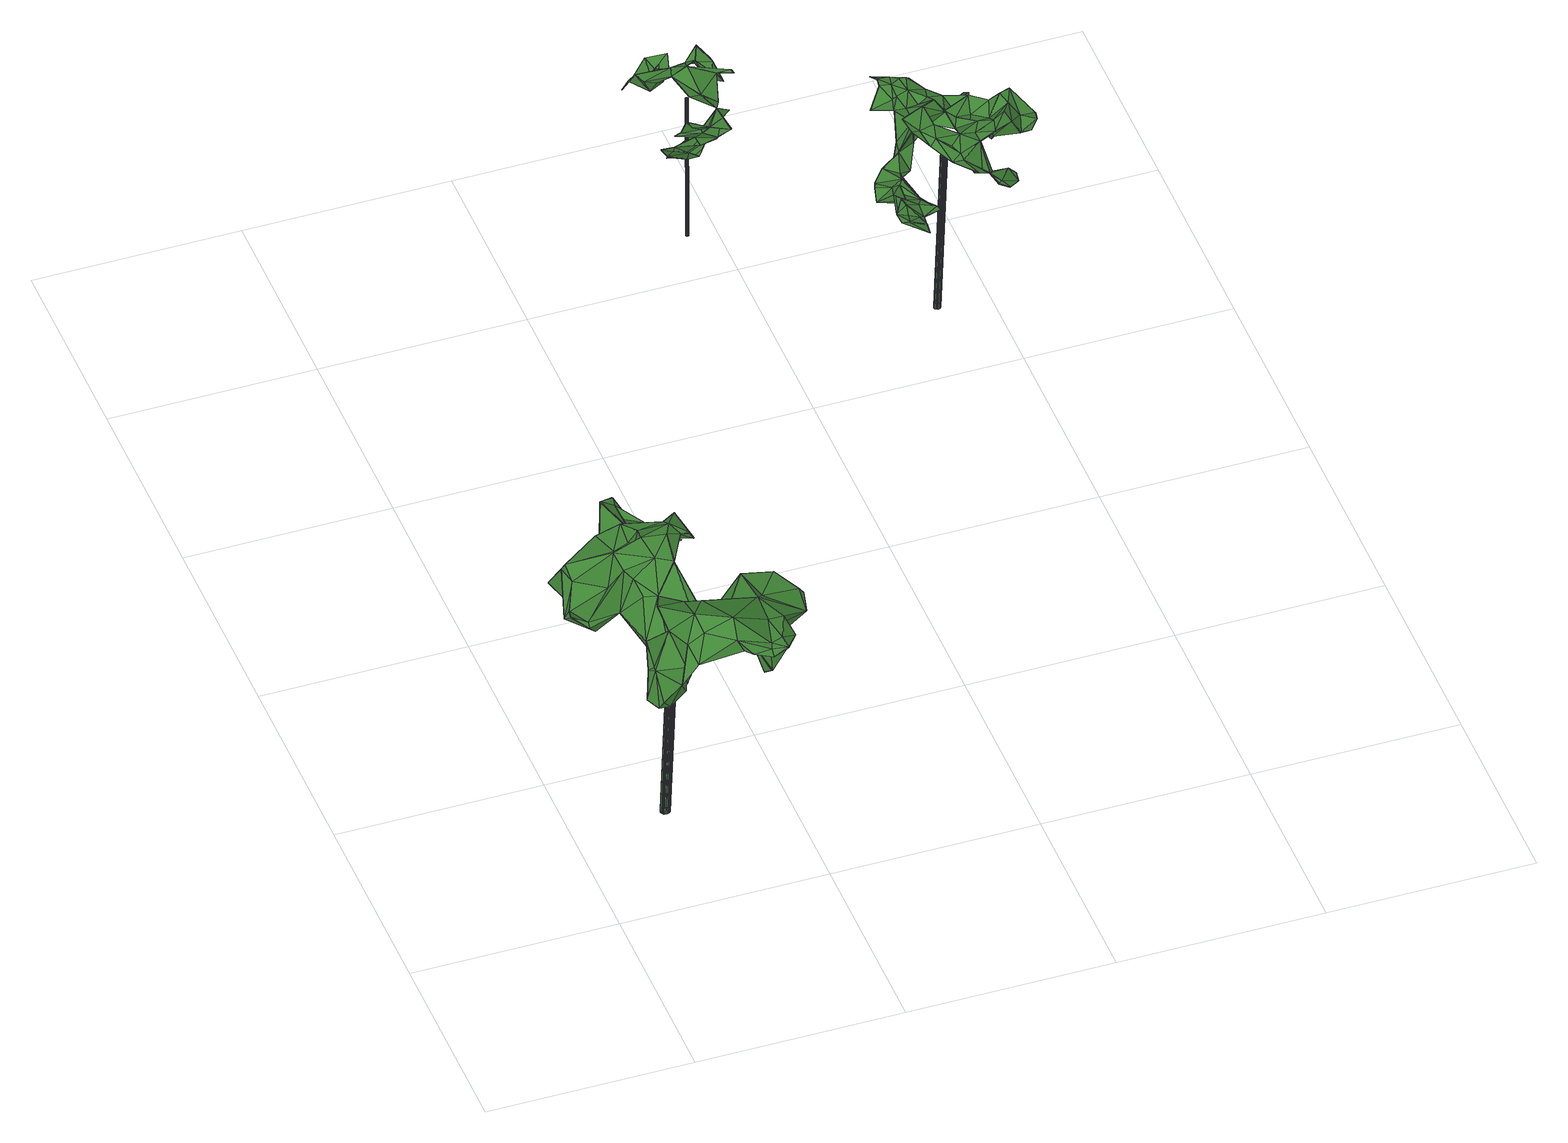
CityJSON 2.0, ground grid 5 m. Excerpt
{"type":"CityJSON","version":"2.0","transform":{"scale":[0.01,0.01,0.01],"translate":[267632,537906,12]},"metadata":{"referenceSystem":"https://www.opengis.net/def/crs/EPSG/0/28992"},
"CityObjects":{
"tree1":{"type":"SolitaryVegetationObject","attributes":{"gtid":491,"crown_width_m":5.68,"crown_median_z":19,"crown_r50_m":0.254,"crown_porosity":0.921,"trunk_H_m":6.03,"trunk_DBH_m":0.237,"trunk_radius_m":0.119,"trunk_base_height_m":12.97,"original_gtid":"557"},"geometry":[{"type":"Solid","lod":"3","boundaries":[[[[0,1,2]],[[3,4,5]],[[6,7,8]],[[9,10,11]],[[12,13,14]],[[15,16,17]],[[18,19,20]],[[21,22,23]],[[24,25,26]],[[27,16,15]],[[28,21,29]],[[22,21,28]],[[30,31,32]],[[33,34,35]],[[36,2,1]],[[16,37,38]],[[39,40,41]],[[11,42,43]],[[31,30,44]],[[45,46,47]],[[48,49,50]],[[51,3,18]],[[26,46,45]],[[52,35,53]],[[31,44,54]],[[36,55,2]],[[56,52,57]],[[17,58,59]],[[60,61,62]],[[14,13,51]],[[14,51,20]],[[63,64,65]],[[66,67,68]],[[69,48,70]],[[71,72,73]],[[72,40,39]],[[74,23,75]],[[22,76,23]],[[73,72,23]],[[77,78,79]],[[80,81,74]],[[82,83,25]],[[3,5,0]],[[84,0,5]],[[54,85,31]],[[32,31,85]],[[32,85,86]],[[9,11,43]],[[60,62,87]],[[60,87,55]],[[88,89,90]],[[17,59,15]],[[91,69,92]],[[12,4,13]],[[7,93,8]],[[94,41,72]],[[48,95,70]],[[50,81,48]],[[53,35,34]],[[57,96,97]],[[98,99,100]],[[97,96,101]],[[100,102,103]],[[15,59,104]],[[15,104,105]],[[106,81,50]],[[107,108,109]],[[52,33,35]],[[52,62,33]],[[86,85,110]],[[85,54,110]],[[111,72,71]],[[112,98,7]],[[15,113,27]],[[106,114,81]],[[115,116,117]],[[1,29,36]],[[118,119,120]],[[121,34,62]],[[33,62,34]],[[53,34,96]],[[10,83,11]],[[122,83,10]],[[70,107,123]],[[112,7,6]],[[115,117,80]],[[20,19,124]],[[67,30,28]],[[125,79,89]],[[126,62,61]],[[28,1,68]],[[125,89,127]],[[106,128,129]],[[123,107,109]],[[25,37,82]],[[130,131,120]],[[94,72,111]],[[94,111,41]],[[29,1,28]],[[132,49,69]],[[133,134,131]],[[108,95,135]],[[107,95,108]],[[80,75,136]],[[43,82,37]],[[73,23,137]],[[109,102,123]],[[103,102,109]],[[138,97,118]],[[116,139,98]],[[140,98,139]],[[140,139,116]],[[133,131,72]],[[55,87,52]],[[62,52,87]],[[96,57,53]],[[12,66,84]],[[141,142,106]],[[131,136,75]],[[58,38,143]],[[144,143,38]],[[28,68,67]],[[110,54,145]],[[110,145,137]],[[23,72,131]],[[9,43,146]],[[17,16,38]],[[14,66,12]],[[37,16,27]],[[69,49,48]],[[147,148,24]],[[48,81,95]],[[115,149,150]],[[130,149,115]],[[21,74,29]],[[121,62,126]],[[93,144,37]],[[151,99,98]],[[128,126,61]],[[76,137,23]],[[67,66,14]],[[60,152,142]],[[153,154,18]],[[153,18,3]],[[57,52,53]],[[24,155,8]],[[154,56,41]],[[74,114,156]],[[22,110,76]],[[22,86,110]],[[52,157,55]],[[6,155,26]],[[6,26,45]],[[93,37,25]],[[110,137,76]],[[132,158,49]],[[104,159,105]],[[133,72,39]],[[44,64,145]],[[150,160,143]],[[17,38,58]],[[49,158,161]],[[2,55,157]],[[107,70,95]],[[113,78,132]],[[128,106,162]],[[111,71,41]],[[130,115,131]],[[135,95,81]],[[3,0,153]],[[6,45,47]],[[24,8,147]],[[163,136,131]],[[130,164,149]],[[78,90,79]],[[89,79,90]],[[0,157,153]],[[2,157,0]],[[154,153,157]],[[64,14,165]],[[80,136,163]],[[26,155,24]],[[44,145,54]],[[103,116,100]],[[29,156,36]],[[84,66,68]],[[119,166,128]],[[69,91,132]],[[6,8,155]],[[109,108,103]],[[46,112,167]],[[46,167,47]],[[73,137,145]],[[145,71,73]],[[63,154,71]],[[65,165,20]],[[9,146,168]],[[41,56,39]],[[57,39,56]],[[84,68,1]],[[160,159,143]],[[98,146,151]],[[113,15,78]],[[26,25,122]],[[131,75,23]],[[74,75,80]],[[112,46,122]],[[46,26,122]],[[103,135,116]],[[98,169,168]],[[112,168,169]],[[112,169,98]],[[158,77,125]],[[43,42,82]],[[41,71,154]],[[104,59,159]],[[59,58,159]],[[149,164,160]],[[58,143,159]],[[97,39,57]],[[20,165,14]],[[97,138,133]],[[127,164,130]],[[120,119,130]],[[128,130,119]],[[88,127,89]],[[18,154,63]],[[105,159,160]],[[39,97,133]],[[151,146,27]],[[143,170,150]],[[115,163,131]],[[80,163,115]],[[161,106,49]],[[50,49,106]],[[21,23,74]],[[141,106,129]],[[117,116,135]],[[100,116,98]],[[7,98,93]],[[151,171,172]],[[37,27,146]],[[37,146,43]],[[152,60,36]],[[125,127,130]],[[148,93,25]],[[25,24,148]],[[13,4,51]],[[158,125,130]],[[158,130,161]],[[118,120,134]],[[8,148,147]],[[93,148,8]],[[144,38,37]],[[154,157,56]],[[56,157,52]],[[170,144,93]],[[170,143,144]],[[67,14,64]],[[67,64,30]],[[84,1,0]],[[64,44,30]],[[130,162,161]],[[117,81,80]],[[135,103,108]],[[77,79,125]],[[18,63,19]],[[55,36,60]],[[132,78,77]],[[132,77,158]],[[63,145,64]],[[102,99,123]],[[25,83,122]],[[100,99,102]],[[101,173,166]],[[96,173,101]],[[101,166,97]],[[128,162,130]],[[123,99,70]],[[106,152,156]],[[65,64,165]],[[74,156,29]],[[51,4,3]],[[51,18,20]],[[161,162,106]],[[92,151,172]],[[92,172,91]],[[113,132,171]],[[113,171,27]],[[22,28,174]],[[65,124,175]],[[126,128,166]],[[28,30,174]],[[32,174,30]],[[86,174,32]],[[22,174,86]],[[63,71,145]],[[60,129,128]],[[36,156,152]],[[170,93,140]],[[93,98,140]],[[150,170,176]],[[141,129,60]],[[6,47,167]],[[6,167,112]],[[27,171,151]],[[128,61,60]],[[106,142,152]],[[141,60,142]],[[91,172,171]],[[72,41,40]],[[10,9,168]],[[20,124,65]],[[19,175,124]],[[19,63,175]],[[65,175,63]],[[166,119,118]],[[12,5,4]],[[12,84,5]],[[122,10,168]],[[122,168,112]],[[166,118,97]],[[149,160,150]],[[131,134,120]],[[34,173,96]],[[121,173,34]],[[126,173,121]],[[126,166,173]],[[98,168,146]],[[117,135,81]],[[118,134,138]],[[133,138,134]],[[164,177,105]],[[127,177,164]],[[105,160,164]],[[105,90,78]],[[105,78,15]],[[127,88,177]],[[90,177,88]],[[90,105,177]],[[74,81,114]],[[150,176,115]],[[170,140,176]],[[156,114,106]],[[115,176,116]],[[140,116,176]],[[132,91,171]],[[70,99,92]],[[70,92,69]],[[151,92,99]],[[82,42,83]],[[11,83,42]],[[178,179,180]],[[178,180,181]],[[181,180,182]],[[181,182,183]],[[180,179,184]],[[180,184,182]],[[182,184,185]],[[182,185,183]],[[184,179,186]],[[184,186,185]],[[185,186,187]],[[185,187,183]],[[186,179,188]],[[186,188,187]],[[187,188,189]],[[187,189,183]],[[188,179,190]],[[188,190,189]],[[189,190,191]],[[189,191,183]],[[190,179,192]],[[190,192,191]],[[191,192,193]],[[191,193,183]],[[192,179,194]],[[192,194,193]],[[193,194,195]],[[193,195,183]],[[194,179,196]],[[194,196,195]],[[195,196,197]],[[195,197,183]],[[196,179,198]],[[196,198,197]],[[197,198,199]],[[197,199,183]],[[198,179,200]],[[198,200,199]],[[199,200,201]],[[199,201,183]],[[200,179,202]],[[200,202,201]],[[201,202,203]],[[201,203,183]],[[202,179,204]],[[202,204,203]],[[203,204,205]],[[203,205,183]],[[204,179,206]],[[204,206,205]],[[205,206,207]],[[205,207,183]],[[206,179,208]],[[206,208,207]],[[207,208,209]],[[207,209,183]],[[208,179,210]],[[208,210,209]],[[209,210,211]],[[209,211,183]],[[210,179,212]],[[210,212,211]],[[211,212,213]],[[211,213,183]],[[212,179,214]],[[212,214,213]],[[213,214,215]],[[213,215,183]],[[214,179,216]],[[214,216,215]],[[215,216,217]],[[215,217,183]],[[216,179,218]],[[216,218,217]],[[217,218,219]],[[217,219,183]],[[218,179,220]],[[218,220,219]],[[219,220,221]],[[219,221,183]],[[220,179,222]],[[220,222,221]],[[221,222,223]],[[221,223,183]],[[222,179,224]],[[222,224,223]],[[223,224,225]],[[223,225,183]],[[224,179,226]],[[224,226,225]],[[225,226,227]],[[225,227,183]],[[226,179,178]],[[226,178,227]],[[227,178,181]],[[227,181,183]]]]}]},
"tree2":{"type":"SolitaryVegetationObject","attributes":{"gtid":531,"crown_width_m":2.32,"crown_median_z":17.34,"crown_r50_m":0.175,"crown_porosity":0.96,"trunk_H_m":4.17,"trunk_DBH_m":0.0685,"trunk_radius_m":0.0342,"trunk_base_height_m":13.17,"original_gtid":"601"},"geometry":[{"type":"MultiSurface","lod":"3","boundaries":[[[228,229,230]],[[231,232,233]],[[234,235,228]],[[236,237,238]],[[239,240,241]],[[242,243,244]],[[245,246,247]],[[248,249,250]],[[239,251,240]],[[252,253,254]],[[255,231,233]],[[256,248,250]],[[257,258,259]],[[260,261,262]],[[263,248,264]],[[264,248,256]],[[234,228,265]],[[266,267,268]],[[264,269,270]],[[269,271,270]],[[272,235,244]],[[273,274,275]],[[276,277,278]],[[279,280,277]],[[280,281,277]],[[272,242,282]],[[249,273,283]],[[244,284,285]],[[265,228,230]],[[284,244,286]],[[287,288,257]],[[246,233,289]],[[253,246,290]],[[244,243,286]],[[291,231,292]],[[263,264,270]],[[289,249,275]],[[241,293,239]],[[245,254,253]],[[294,272,295]],[[296,289,232]],[[296,232,293]],[[297,298,299]],[[299,300,301]],[[302,303,304]],[[278,277,305]],[[305,277,281]],[[254,245,252]],[[306,264,307]],[[308,309,310]],[[263,270,311]],[[282,242,265]],[[268,301,266]],[[312,287,313]],[[236,314,315]],[[253,245,247]],[[316,317,281]],[[283,318,249]],[[319,320,321]],[[243,242,294]],[[272,294,242]],[[322,249,248]],[[292,323,324]],[[291,293,231]],[[246,247,292]],[[278,246,325]],[[275,249,322]],[[273,249,233]],[[326,290,275]],[[327,283,328]],[[329,330,318]],[[329,318,327]],[[244,235,234]],[[244,234,242]],[[272,229,228]],[[248,263,322]],[[283,275,322]],[[314,331,261]],[[332,316,321]],[[333,309,300]],[[234,334,242]],[[258,323,259]],[[259,231,257]],[[255,257,231]],[[289,233,232]],[[332,335,336]],[[337,268,267]],[[275,290,289]],[[306,338,339]],[[289,290,246]],[[254,246,253]],[[318,249,340]],[[260,314,261]],[[303,302,341]],[[303,341,320]],[[291,292,342]],[[288,312,251]],[[309,343,310]],[[320,315,260]],[[285,272,244]],[[313,240,344]],[[266,301,300]],[[345,336,286]],[[318,330,346]],[[277,236,238]],[[301,268,337]],[[301,337,299]],[[331,334,234]],[[285,298,297]],[[281,319,321]],[[281,321,279]],[[318,340,255]],[[347,255,340]],[[320,260,262]],[[308,348,309]],[[289,296,249]],[[266,348,308]],[[266,309,348]],[[240,313,287]],[[240,287,257]],[[253,247,246]],[[314,260,315]],[[337,297,299]],[[349,350,311]],[[332,320,262]],[[332,262,335]],[[295,272,343]],[[330,351,346]],[[285,343,272]],[[331,265,262]],[[331,234,265]],[[310,343,308]],[[295,343,309]],[[309,333,295]],[[272,282,229]],[[349,329,327]],[[259,247,246]],[[273,233,274]],[[257,347,240]],[[292,247,323]],[[283,273,275]],[[304,238,302]],[[293,342,239]],[[308,343,267]],[[308,267,266]],[[297,267,343]],[[285,297,343]],[[297,337,267]],[[296,241,340]],[[352,284,286]],[[266,300,309]],[[259,323,247]],[[286,336,335]],[[312,288,287]],[[256,353,307]],[[256,307,264]],[[333,300,299]],[[272,228,235]],[[261,331,262]],[[333,298,294]],[[333,299,298]],[[284,243,298]],[[246,290,326]],[[246,326,325]],[[284,352,243]],[[286,243,352]],[[294,295,333]],[[326,276,325]],[[250,318,351]],[[346,351,318]],[[315,354,237]],[[278,305,355]],[[232,231,293]],[[356,355,305]],[[255,233,249]],[[241,296,293]],[[296,340,249]],[[344,240,312]],[[294,298,243]],[[239,357,251]],[[357,288,251]],[[238,237,302]],[[283,327,318]],[[256,351,353]],[[256,250,351]],[[330,353,351]],[[332,321,320]],[[279,321,280]],[[353,358,307]],[[250,249,318]],[[324,323,357]],[[331,317,336]],[[259,292,231]],[[246,292,259]],[[233,246,274]],[[303,279,359]],[[303,359,304]],[[278,274,246]],[[350,328,311]],[[349,327,350]],[[357,323,288]],[[258,288,323]],[[265,230,229]],[[282,265,229]],[[285,284,298]],[[304,359,238]],[[278,325,276]],[[245,253,246]],[[311,270,271]],[[311,306,339]],[[264,306,311]],[[305,281,356]],[[240,347,241]],[[257,288,258]],[[342,357,239]],[[292,357,342]],[[292,324,357]],[[334,331,336]],[[334,336,286]],[[264,311,271]],[[264,271,269]],[[274,360,361]],[[274,278,360]],[[328,350,327]],[[329,338,353]],[[329,353,330]],[[265,242,334]],[[262,265,334]],[[262,334,335]],[[274,361,275]],[[326,275,361]],[[326,361,276]],[[361,360,276]],[[362,277,355]],[[349,311,339]],[[286,352,345]],[[335,334,286]],[[328,322,263]],[[328,263,311]],[[322,328,283]],[[255,347,257]],[[278,355,277]],[[278,277,360]],[[347,340,241]],[[236,277,362]],[[253,252,245]],[[341,315,320]],[[317,362,281]],[[359,277,238]],[[360,277,276]],[[359,279,277]],[[358,353,338]],[[291,342,293]],[[249,318,255]],[[307,358,338]],[[307,338,306]],[[352,286,336]],[[352,336,345]],[[237,354,302]],[[356,281,355]],[[303,319,281]],[[314,236,363]],[[314,363,331]],[[349,338,329]],[[339,338,349]],[[280,321,316]],[[317,331,363]],[[317,363,362]],[[236,362,363]],[[319,303,320]],[[303,281,279]],[[280,316,281]],[[355,281,362]],[[344,312,313]],[[240,251,312]],[[336,316,332]],[[336,317,316]],[[336,345,316]],[[237,236,364]],[[341,354,315]],[[341,302,354]],[[236,315,364]],[[315,237,364]],[[365,366,367]],[[365,367,368]],[[368,367,369]],[[368,369,370]],[[367,366,371]],[[367,371,369]],[[369,371,372]],[[369,372,370]],[[371,366,373]],[[371,373,372]],[[372,373,374]],[[372,374,370]],[[374,373,375]],[[374,375,370]],[[373,366,376]],[[373,376,375]],[[375,376,377]],[[375,377,370]],[[376,366,378]],[[376,378,377]],[[378,366,379]],[[378,379,377]],[[377,379,380]],[[377,380,370]],[[379,366,381]],[[379,381,380]],[[380,381,382]],[[380,382,370]],[[381,366,383]],[[381,383,382]],[[382,383,384]],[[382,384,370]],[[384,383,385]],[[384,385,370]],[[383,366,386]],[[383,386,385]],[[385,386,387]],[[385,387,370]],[[386,366,388]],[[386,388,387]],[[388,366,389]],[[388,389,387]],[[387,389,390]],[[387,390,370]],[[389,366,391]],[[389,391,390]],[[390,391,392]],[[390,392,370]],[[391,366,393]],[[391,393,392]],[[392,393,394]],[[392,394,370]],[[393,366,395]],[[393,395,394]],[[394,395,396]],[[394,396,370]],[[395,366,397]],[[395,397,396]],[[396,397,398]],[[396,398,370]],[[397,366,399]],[[397,399,398]],[[398,399,400]],[[398,400,370]],[[399,366,401]],[[399,401,400]],[[400,401,402]],[[400,402,370]],[[401,366,403]],[[401,403,402]],[[402,403,404]],[[402,404,370]],[[403,366,405]],[[403,405,404]],[[404,405,406]],[[404,406,370]],[[406,405,407]],[[406,407,370]],[[405,366,408]],[[405,408,407]],[[407,408,409]],[[407,409,370]],[[408,366,365]],[[408,365,409]],[[409,365,368]],[[409,368,370]]]}]},
"tree3":{"type":"SolitaryVegetationObject","attributes":{"gtid":532,"crown_width_m":4.21,"crown_median_z":18.11,"crown_r50_m":0.179,"crown_porosity":0.955,"trunk_H_m":5.11,"trunk_DBH_m":0.152,"trunk_radius_m":0.0761,"trunk_base_height_m":13,"original_gtid":"602"},"geometry":[{"type":"Solid","lod":"3","boundaries":[[[[410,411,412]],[[413,414,415]],[[416,413,415]],[[417,418,419]],[[417,419,420]],[[421,422,423]],[[424,425,426]],[[427,428,429]],[[429,430,431]],[[432,433,434]],[[435,436,437]],[[438,439,440]],[[438,440,441]],[[442,443,439]],[[444,445,446]],[[447,416,448]],[[449,450,451]],[[452,453,454]],[[415,448,416]],[[455,456,457]],[[429,431,427]],[[458,459,460]],[[461,462,463]],[[464,465,466]],[[441,467,468]],[[469,432,470]],[[452,454,424]],[[471,467,441]],[[472,473,474]],[[475,450,449]],[[476,475,449]],[[477,478,479]],[[480,481,482]],[[444,467,445]],[[456,452,424]],[[444,446,468]],[[444,468,467]],[[483,423,422]],[[484,485,412]],[[445,486,438]],[[465,414,487]],[[471,445,467]],[[430,488,489]],[[490,491,492]],[[438,446,445]],[[493,494,422]],[[483,422,494]],[[495,496,497]],[[498,466,499]],[[500,501,502]],[[465,459,503]],[[429,428,430]],[[434,433,504]],[[468,438,441]],[[446,438,468]],[[484,505,506]],[[507,413,416]],[[441,508,471]],[[509,448,510]],[[447,448,509]],[[482,449,451]],[[432,511,470]],[[434,504,512]],[[434,511,432]],[[513,514,418]],[[417,502,515]],[[417,515,418]],[[516,517,518]],[[487,519,520]],[[521,522,523]],[[510,522,521]],[[510,524,509]],[[525,523,448]],[[525,448,415]],[[526,494,493]],[[452,527,453]],[[528,529,500]],[[465,464,414]],[[482,481,449]],[[530,431,531]],[[530,531,489]],[[532,533,534]],[[535,534,533]],[[414,488,487]],[[536,423,513]],[[525,537,523]],[[466,538,464]],[[539,540,541]],[[511,541,540]],[[511,434,541]],[[508,463,462]],[[542,463,508]],[[493,497,496]],[[493,496,543]],[[544,545,546]],[[511,547,470]],[[453,527,548]],[[546,545,549]],[[546,549,550]],[[461,463,551]],[[552,553,529]],[[552,529,528]],[[487,554,465]],[[555,532,556]],[[555,556,520]],[[557,558,559]],[[514,419,418]],[[508,462,471]],[[482,560,480]],[[541,512,539]],[[519,487,428]],[[447,507,416]],[[541,434,512]],[[502,544,536]],[[536,421,423]],[[437,436,484]],[[561,562,542]],[[561,542,442]],[[563,564,565]],[[553,566,567]],[[568,569,550]],[[557,550,569]],[[549,501,570]],[[509,507,447]],[[568,564,569]],[[534,520,556]],[[435,571,561]],[[562,561,571]],[[562,571,435]],[[572,573,574]],[[568,575,539]],[[428,576,519]],[[577,413,573]],[[578,476,481]],[[542,476,578]],[[568,539,579]],[[491,580,507]],[[508,443,542]],[[581,516,486]],[[581,486,445]],[[582,438,486]],[[582,486,583]],[[420,528,417]],[[584,585,498]],[[516,436,435]],[[516,435,583]],[[550,570,469]],[[549,570,550]],[[479,478,586]],[[524,585,584]],[[449,481,476]],[[543,526,493]],[[451,560,482]],[[456,478,452]],[[587,588,589]],[[516,583,486]],[[516,518,590]],[[436,516,590]],[[518,484,591]],[[570,501,592]],[[570,592,593]],[[437,412,475]],[[552,543,496]],[[581,517,516]],[[534,460,459]],[[498,499,584]],[[594,485,560]],[[480,560,485]],[[435,595,583]],[[505,518,517]],[[436,591,484]],[[483,494,419]],[[483,419,514]],[[534,459,554]],[[552,496,495]],[[415,414,464]],[[521,596,597]],[[489,531,430]],[[487,430,428]],[[559,558,567]],[[502,545,544]],[[410,485,594]],[[480,485,484]],[[548,527,477]],[[435,437,475]],[[436,590,591]],[[478,477,452]],[[527,452,477]],[[412,485,410]],[[551,505,517]],[[580,572,574]],[[594,460,410]],[[493,598,497]],[[465,554,459]],[[507,509,491]],[[564,599,569]],[[470,600,469]],[[550,469,600]],[[453,593,454]],[[567,592,553]],[[529,553,592]],[[526,420,494]],[[420,419,494]],[[532,474,546]],[[431,576,427]],[[448,523,522]],[[448,522,510]],[[438,582,439]],[[525,596,537]],[[430,531,431]],[[521,537,596]],[[523,537,521]],[[455,580,490]],[[579,512,563]],[[539,512,579]],[[577,489,488]],[[577,488,413]],[[473,601,421]],[[602,601,473]],[[517,461,551]],[[470,547,603]],[[578,604,542]],[[501,549,502]],[[480,604,481]],[[481,604,578]],[[591,590,518]],[[603,540,575]],[[540,539,575]],[[572,457,424]],[[424,457,456]],[[536,515,502]],[[497,598,577]],[[489,577,598]],[[533,566,587]],[[547,540,603]],[[540,547,511]],[[469,605,432]],[[563,605,564]],[[606,564,605]],[[433,605,504]],[[504,605,563]],[[606,605,469]],[[432,605,433]],[[437,484,412]],[[521,597,510]],[[476,542,562]],[[473,472,602]],[[519,602,472]],[[477,607,557]],[[479,607,477]],[[520,519,472]],[[608,460,534]],[[544,421,536]],[[555,474,532]],[[472,474,555]],[[473,421,544]],[[520,472,555]],[[421,493,422]],[[544,474,473]],[[528,420,543]],[[502,528,500]],[[507,573,413]],[[507,574,573]],[[543,420,526]],[[602,519,530]],[[608,534,535]],[[462,609,471]],[[491,490,580]],[[458,594,610]],[[586,458,610]],[[413,488,414]],[[535,479,608]],[[542,551,463]],[[596,525,585]],[[597,596,585]],[[611,570,593]],[[513,515,536]],[[518,505,484]],[[528,502,417]],[[572,580,457]],[[458,499,459]],[[503,459,499]],[[510,597,524]],[[479,535,425]],[[479,425,558]],[[577,573,589]],[[572,589,573]],[[559,567,566]],[[505,551,604]],[[512,504,563]],[[499,455,490]],[[499,458,455]],[[410,586,411]],[[567,454,593]],[[589,572,587]],[[426,587,572]],[[587,566,588]],[[454,567,558]],[[557,559,550]],[[553,588,566]],[[533,587,426]],[[549,545,502]],[[606,599,564]],[[428,427,576]],[[550,559,546]],[[569,599,557]],[[503,466,465]],[[520,534,554]],[[520,554,487]],[[418,515,513]],[[469,570,612]],[[546,559,532]],[[490,584,499]],[[548,599,606]],[[454,558,425]],[[454,425,424]],[[424,426,572]],[[606,611,548]],[[453,548,611]],[[609,613,471]],[[606,570,611]],[[503,499,466]],[[476,562,475]],[[544,614,474]],[[546,474,614]],[[546,614,544]],[[538,615,464]],[[490,492,584]],[[609,462,461]],[[609,461,581]],[[559,566,532]],[[533,426,425]],[[535,533,425]],[[606,612,570]],[[469,612,606]],[[451,610,560]],[[594,560,610]],[[524,492,509]],[[491,509,492]],[[584,492,524]],[[576,431,530]],[[576,530,519]],[[598,530,489]],[[579,563,565]],[[598,602,530]],[[598,493,602]],[[479,558,607]],[[557,607,558]],[[430,487,488]],[[513,423,514]],[[552,495,616]],[[561,595,435]],[[442,439,595]],[[483,514,423]],[[475,412,411]],[[597,585,524]],[[479,586,608]],[[586,478,455]],[[456,455,478]],[[458,586,455]],[[593,617,611]],[[453,611,617]],[[453,617,593]],[[450,586,610]],[[450,610,451]],[[471,613,445]],[[581,613,609]],[[445,613,581]],[[477,599,548]],[[557,599,477]],[[561,442,595]],[[577,618,497]],[[589,497,618]],[[589,618,577]],[[410,460,608]],[[410,608,586]],[[528,543,552]],[[616,553,552]],[[458,460,594]],[[580,574,507]],[[585,466,498]],[[585,538,466]],[[585,525,538]],[[517,581,461]],[[589,588,497]],[[495,497,588]],[[495,588,616]],[[553,616,588]],[[533,532,566]],[[603,600,470]],[[575,600,603]],[[550,600,568]],[[575,568,600]],[[455,457,580]],[[593,592,567]],[[529,592,501]],[[500,529,501]],[[542,604,551]],[[538,525,615]],[[505,604,506]],[[415,615,525]],[[480,506,604]],[[484,506,480]],[[493,601,602]],[[421,601,493]],[[441,440,508]],[[583,595,582]],[[439,582,595]],[[475,562,435]],[[439,508,440]],[[534,556,532]],[[542,443,442]],[[508,439,443]],[[475,411,450]],[[450,411,586]],[[464,615,415]],[[568,565,564]],[[579,565,568]],[[619,620,621]],[[619,621,622]],[[622,621,623]],[[622,623,624]],[[621,620,625]],[[621,625,623]],[[623,625,626]],[[623,626,624]],[[625,620,627]],[[625,627,626]],[[626,627,628]],[[626,628,624]],[[627,620,629]],[[627,629,628]],[[628,629,630]],[[628,630,624]],[[629,620,631]],[[629,631,630]],[[630,631,632]],[[630,632,624]],[[631,620,633]],[[631,633,632]],[[632,633,634]],[[632,634,624]],[[633,620,635]],[[633,635,634]],[[634,635,636]],[[634,636,624]],[[635,620,637]],[[635,637,636]],[[636,637,638]],[[636,638,624]],[[637,620,639]],[[637,639,638]],[[638,639,640]],[[638,640,624]],[[639,620,641]],[[639,641,640]],[[640,641,642]],[[640,642,624]],[[641,620,643]],[[641,643,642]],[[642,643,644]],[[642,644,624]],[[643,620,645]],[[643,645,644]],[[644,645,646]],[[644,646,624]],[[645,620,647]],[[645,647,646]],[[646,647,648]],[[646,648,624]],[[647,620,649]],[[647,649,648]],[[648,649,650]],[[648,650,624]],[[649,620,651]],[[649,651,650]],[[650,651,652]],[[650,652,624]],[[651,620,653]],[[651,653,652]],[[652,653,654]],[[652,654,624]],[[653,620,655]],[[653,655,654]],[[654,655,656]],[[654,656,624]],[[655,620,657]],[[655,657,656]],[[656,657,658]],[[656,658,624]],[[657,620,659]],[[657,659,658]],[[658,659,660]],[[658,660,624]],[[659,620,661]],[[659,661,660]],[[660,661,662]],[[660,662,624]],[[661,620,663]],[[661,663,662]],[[662,663,664]],[[662,664,624]],[[663,620,665]],[[663,665,664]],[[664,665,666]],[[664,666,624]],[[665,620,667]],[[665,667,666]],[[666,667,668]],[[666,668,624]],[[667,620,619]],[[667,619,668]],[[668,619,622]],[[668,622,624]]]]}]}
},
"vertices":[
[304,69,792],[309,111,824],[241,111,798],[338,51,754],[376,26,757],[378,48,761],[324,622,623],[306,621,631],[277,596,589],[208,704,710],[244,725,693],[242,726,693],[413,33,770],[413,32,768],[453,96,741],[50,526,703],[120,578,668],[38,577,625],[362,108,721],[401,112,638],[403,111,638],[345,240,736],[408,336,740],[329,289,699],[267,563,552],[257,636,612],[335,671,599],[149,578,729],[409,226,760],[274,219,796],[512,189,718],[534,269,701],[527,279,707],[131,70,656],[122,78,636],[132,69,656],[232,151,824],[175,624,659],[132,591,652],[195,165,623],[179,201,658],[228,171,738],[238,703,688],[206,704,709],[483,217,662],[376,638,599],[336,671,601],[377,638,601],[273,450,804],[227,400,787],[263,373,789],[393,95,730],[171,62,703],[152,87,626],[467,252,649],[204,119,767],[200,112,707],[204,127,623],[67,561,606],[37,576,624],[185,192,754],[150,191,657],[144,162,672],[371,183,702],[409,163,715],[396,140,614],[413,71,768],[440,140,765],[402,138,768],[218,468,795],[290,484,801],[341,228,688],[320,251,696],[350,261,684],[288,274,727],[287,273,725],[408,337,738],[133,451,683],[61,483,698],[36,430,660],[240,374,744],[264,373,787],[218,662,655],[253,684,659],[385,66,763],[501,293,687],[489,341,718],[198,112,707],[20,380,687],[22,381,688],[34,430,660],[210,484,771],[232,526,763],[212,591,661],[266,267,728],[311,464,782],[158,115,603],[217,186,570],[235,601,711],[294,531,768],[294,530,766],[193,164,622],[326,547,769],[345,471,751],[57,525,614],[31,455,618],[208,323,743],[334,465,777],[333,464,775],[346,471,753],[451,337,700],[308,195,770],[297,664,654],[54,511,728],[267,269,729],[206,417,716],[259,505,753],[236,434,771],[218,202,560],[173,289,623],[174,290,622],[114,136,616],[270,682,653],[327,548,770],[395,139,612],[57,368,672],[137,192,651],[57,358,662],[163,279,658],[205,257,663],[137,383,664],[197,292,636],[150,462,774],[242,221,562],[241,222,561],[310,464,780],[267,269,727],[395,285,677],[242,221,560],[232,526,761],[203,512,745],[227,232,771],[175,235,793],[99,538,625],[145,593,650],[443,250,646],[233,602,711],[267,562,554],[266,564,553],[124,405,645],[135,451,681],[208,577,748],[174,235,795],[320,65,759],[317,130,727],[277,598,587],[238,237,788],[216,80,735],[161,422,751],[59,525,613],[90,502,646],[170,383,756],[180,345,730],[206,361,726],[88,405,605],[403,113,638],[159,221,635],[333,658,612],[240,702,690],[254,682,661],[152,520,685],[167,504,738],[203,512,747],[116,137,615],[436,270,720],[394,141,613],[186,435,725],[39,426,642],[237,325,96],[225,325,97],[236,328,96],[260,330,699],[259,333,699],[248,330,700],[235,331,96],[258,335,699],[233,333,97],[256,338,699],[231,335,97],[254,340,699],[228,336,97],[251,341,700],[225,337,97],[248,341,700],[222,336,97],[245,341,700],[219,335,97],[242,340,700],[217,333,97],[240,338,700],[215,331,97],[238,335,700],[214,328,97],[237,332,700],[213,325,97],[236,329,700],[214,322,97],[237,326,700],[215,319,97],[238,323,700],[217,317,97],[240,321,700],[219,315,97],[242,319,700],[222,314,97],[245,318,700],[225,313,97],[248,318,700],[228,314,97],[251,318,700],[231,315,97],[254,319,700],[234,317,97],[257,321,699],[235,319,97],[258,324,699],[236,322,97],[260,327,699],
[846,2078,434],[846,2077,433],[846,2077,434],[954,2154,605],[954,2154,606],[923,2123,621],[876,2074,436],[876,2079,420],[924,2031,511],[888,2028,545],[932,2002,539],[1001,2184,573],[993,2206,556],[968,2187,619],[912,2079,404],[935,2074,391],[912,2080,404],[1026,2098,592],[988,2109,594],[988,2109,593],[820,2179,582],[895,2153,602],[856,2172,577],[1007,2209,534],[1027,2098,592],[1020,2103,600],[1021,2103,600],[932,2158,600],[862,2200,554],[961,2181,575],[992,2149,563],[980,2136,556],[870,2054,486],[870,2055,486],[918,2055,468],[820,2178,581],[813,2204,544],[876,2072,436],[937,2174,355],[937,2173,355],[959,2174,375],[793,2193,532],[794,2193,532],[795,2193,532],[869,2102,388],[885,2116,608],[913,2080,570],[885,2116,609],[959,2016,593],[965,2041,552],[965,2042,552],[983,1996,521],[984,1997,521],[973,2035,523],[876,2078,420],[859,2140,577],[935,2075,391],[919,2108,361],[960,2084,437],[993,2205,556],[1002,2173,570],[923,2123,623],[923,2122,622],[961,2181,576],[992,2149,564],[968,2186,619],[919,2108,359],[890,2136,349],[932,2158,602],[950,2137,358],[920,2108,360],[951,2137,358],[937,2173,354],[960,2173,375],[894,2002,547],[932,2001,538],[932,2000,539],[1001,2061,520],[834,2234,523],[834,2234,524],[898,2168,336],[890,2163,325],[890,2163,326],[813,2203,543],[1006,2209,534],[975,2237,521],[882,2053,494],[882,2051,494],[962,2026,479],[961,2027,479],[901,2181,575],[926,2028,501],[925,2028,501],[961,2026,480],[828,2145,586],[1013,2131,544],[1014,2131,544],[959,2017,593],[929,2048,598],[886,2175,543],[852,2168,531],[878,2209,556],[910,2218,586],[918,2056,468],[961,2026,479],[950,2137,357],[929,2051,446],[929,2049,446],[969,2055,448],[959,2173,375],[870,2231,528],[834,2233,523],[932,2159,601],[924,2030,511],[1002,2173,572],[890,2136,350],[975,2237,522],[970,2055,448],[910,2217,586],[960,2181,576],[898,2167,336],[862,2200,552],[852,2169,531],[877,2209,556],[961,2084,437],[868,2248,560],[888,2028,544],[1001,2061,519],[1002,2061,519],[1003,2173,571],[868,2249,560],[933,2001,539],[929,2048,597],[928,2048,597],[973,2036,523],[925,2029,501],[888,2029,545],[928,2125,117],[925,2125,117],[928,2126,117],[923,2115,534],[923,2116,534],[920,2115,534],[928,2127,117],[922,2116,534],[927,2128,117],[922,2117,534],[921,2118,534],[926,2128,117],[920,2118,534],[925,2129,117],[924,2128,117],[919,2118,534],[923,2128,117],[918,2118,534],[922,2127,117],[917,2117,534],[917,2116,534],[922,2126,117],[916,2115,534],[922,2125,117],[922,2124,117],[916,2114,534],[922,2123,117],[917,2113,534],[923,2123,117],[917,2112,534],[923,2122,117],[918,2112,534],[924,2122,117],[919,2111,534],[925,2122,117],[920,2111,534],[926,2122,117],[921,2111,534],[927,2122,117],[921,2112,534],[928,2123,117],[922,2112,534],[923,2113,534],[928,2124,117],[923,2114,534],
[1309,1718,531],[1277,1695,551],[1279,1687,545],[1402,1880,613],[1400,1880,612],[1374,1909,630],[1365,1903,640],[1570,1717,620],[1602,1695,619],[1608,1725,610],[1562,1765,662],[1546,1712,618],[1569,1718,618],[1583,1684,600],[1351,1754,681],[1351,1754,679],[1384,1770,677],[1502,1900,555],[1468,1871,568],[1502,1901,556],[1468,1871,570],[1504,1875,577],[1456,1524,618],[1449,1517,617],[1476,1518,598],[1290,1597,551],[1335,1613,499],[1299,1629,528],[1258,1514,577],[1243,1558,580],[1235,1524,580],[1226,1488,594],[1240,1583,581],[1238,1583,581],[1258,1465,594],[1268,1472,561],[1259,1467,594],[1349,1904,640],[1333,1925,632],[1212,1683,551],[1240,1714,561],[1240,1715,559],[1317,1679,679],[1344,1649,674],[1353,1687,681],[1328,1758,639],[1300,1746,664],[1351,1755,680],[1295,1773,575],[1338,1792,615],[1327,1748,588],[1243,1558,578],[1211,1534,581],[1239,1583,579],[1355,1864,635],[1368,1830,616],[1315,1851,629],[1226,1488,592],[1258,1466,595],[1440,1554,621],[1493,1584,595],[1211,1501,584],[1494,1767,584],[1505,1726,560],[1456,1729,619],[1269,1664,563],[1237,1639,568],[1329,1638,663],[1309,1709,653],[1311,1709,652],[1249,1677,541],[1206,1667,553],[1213,1683,549],[1608,1726,609],[1298,1630,526],[1278,1687,544],[1275,1531,557],[1421,1863,585],[1422,1863,586],[1475,1843,596],[1305,1817,630],[1325,1853,636],[1315,1851,631],[1517,1778,631],[1561,1765,661],[1469,1765,612],[1516,1777,631],[1478,1807,633],[1270,1870,596],[1306,1817,628],[1518,1679,678],[1480,1633,668],[1529,1660,660],[1335,1818,624],[1448,1516,616],[1267,1604,538],[1259,1624,551],[1355,1864,637],[1210,1534,582],[1325,1891,640],[1306,1926,633],[1504,1546,584],[1474,1518,597],[1584,1682,601],[1609,1725,609],[1556,1673,610],[1321,1549,551],[1282,1565,555],[1298,1609,509],[1484,1830,580],[1436,1802,612],[1298,1956,617],[1309,1935,626],[1299,1957,617],[1301,1902,635],[1333,1924,630],[1561,1766,663],[1328,1638,664],[1546,1729,655],[1492,1677,662],[1485,1830,581],[1493,1867,578],[1420,1731,611],[1408,1765,637],[1375,1775,603],[1330,1757,639],[1555,1672,609],[1299,1956,616],[1325,1891,638],[1471,1587,583],[1509,1576,581],[1503,1546,583],[1228,1602,579],[1534,1755,665],[1498,1698,594],[1493,1677,660],[1445,1668,644],[1509,1576,583],[1364,1592,643],[1480,1633,666],[1446,1634,646],[1251,1591,565],[1503,1736,615],[1463,1701,647],[1384,1811,610],[1469,1765,610],[1430,1756,621],[1380,1641,645],[1353,1687,679],[1407,1662,656],[1252,1700,546],[1252,1591,567],[1257,1646,564],[1440,1554,619],[1424,1583,602],[1432,1583,602],[1420,1731,613],[1407,1663,657],[1425,1614,576],[1389,1609,646],[1445,1634,648],[1259,1624,553],[1383,1771,678],[1392,1838,627],[1368,1830,618],[1471,1588,584],[1493,1866,576],[1428,1836,622],[1197,1631,542],[1457,1588,592],[1335,1818,626],[1274,1531,556],[1274,1531,558],[1313,1553,561],[1268,1870,597],[1301,1902,633],[1287,1736,577],[1409,1766,638],[1430,1756,623],[1410,1771,636],[1335,1612,498],[1335,1613,497],[1445,1668,646],[1407,1662,658],[1308,1719,530],[1277,1572,561],[1309,1934,624],[1305,1926,631],[1484,1812,622],[1365,1593,642],[1457,1588,594],[1504,1736,613],[1496,1767,584],[1493,1585,593],[1198,1631,541],[1439,1554,620],[1389,1589,646],[1344,1649,672],[1327,1746,588],[1235,1524,578],[1269,1725,556],[1389,1609,648],[1432,1584,604],[1257,1514,575],[1463,1701,645],[1349,1904,638],[1456,1730,621],[1380,1641,647],[1436,1802,614],[1383,1725,100],[1375,1725,100],[1382,1727,100],[1394,1707,611],[1394,1709,611],[1387,1707,611],[1382,1729,100],[1393,1711,611],[1381,1730,100],[1392,1712,611],[1379,1731,100],[1391,1713,611],[1377,1732,100],[1389,1714,612],[1375,1733,100],[1387,1715,612],[1373,1732,100],[1385,1714,612],[1372,1732,100],[1383,1714,612],[1370,1731,100],[1382,1713,612],[1369,1729,100],[1380,1711,612],[1368,1727,100],[1379,1709,612],[1367,1725,100],[1379,1707,612],[1368,1723,100],[1379,1705,611],[1368,1721,100],[1380,1703,611],[1370,1720,100],[1381,1702,611],[1371,1719,100],[1383,1701,611],[1373,1718,100],[1384,1700,611],[1375,1717,100],[1386,1699,611],[1377,1718,100],[1388,1700,611],[1379,1718,100],[1390,1700,611],[1380,1719,100],[1392,1701,611],[1382,1721,100],[1393,1703,611],[1382,1723,100],[1394,1705,611]
]}
